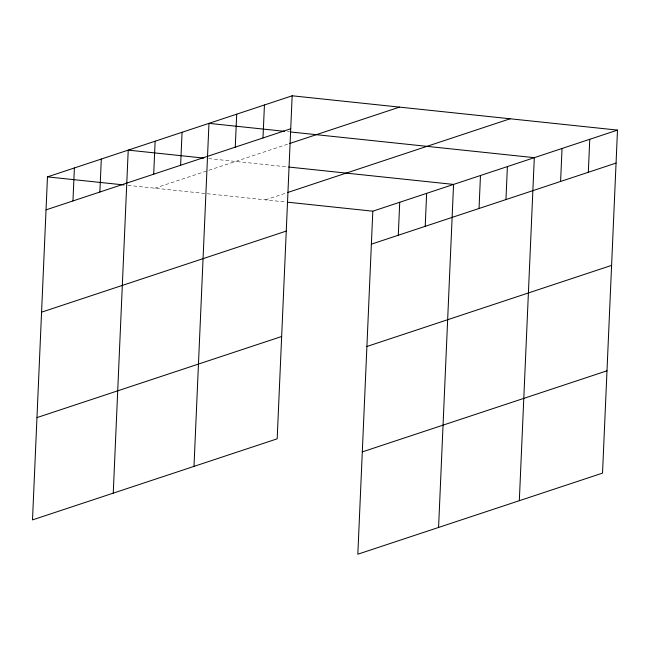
<?xml version="1.0" encoding="UTF-8"?>
<svg xmlns="http://www.w3.org/2000/svg" width="650" height="650" viewBox="0 0 650 650"><rect width="100%" height="100%" fill="white"/><g stroke="black" fill="none" stroke-linecap="round" stroke-linejoin="round"><path stroke-width="0.49" stroke-dasharray="3.25 2.44" d="M154.838 188.199L288.454 143.918M265.452 199.867L286.601 192.855M287.503 131.641L289.494 131.852M208.748 158.608L288.884 167.058M128.001 185.372L286.325 202.061"/><path stroke-width="0.97" d="M292.167 95.794L47.474 176.881L32.5 519.903L277.184 438.815L292.167 95.794L617.5 130.097L602.526 473.119L357.833 554.206L372.816 211.185L617.5 130.097M72.954 200.939L74.392 167.96M99.864 192.018L101.311 159.039M113.246 493.147L128.221 150.118L203.775 158.088M153.701 174.184L155.139 141.196M180.619 165.263L182.057 132.283M193.993 466.383L208.967 123.362L284.521 131.324M235.259 147.152L236.706 114.173M262.99 137.963L264.436 104.983M398.287 235.243L399.726 202.264M425.206 226.322L426.644 193.343M438.579 527.451L453.562 184.421L288.884 167.058M479.034 208.488L480.472 175.508M505.952 199.566L507.39 166.587M519.326 500.695L534.308 157.666L290.485 131.958M560.601 181.456L562.039 148.476M588.331 172.266L589.769 139.287M46.036 209.861L290.721 128.773M289.412 143.601L399.523 107.112M287.56 192.538L510.136 118.771M41.567 312.171L286.26 231.083M371.369 244.164L616.062 163.077M36.969 417.593L281.653 336.505M366.909 346.483L611.593 265.387M362.302 451.896L606.994 370.809M47.474 176.881L124.02 184.949M287.324 202.166L372.816 211.185"/></g></svg>
